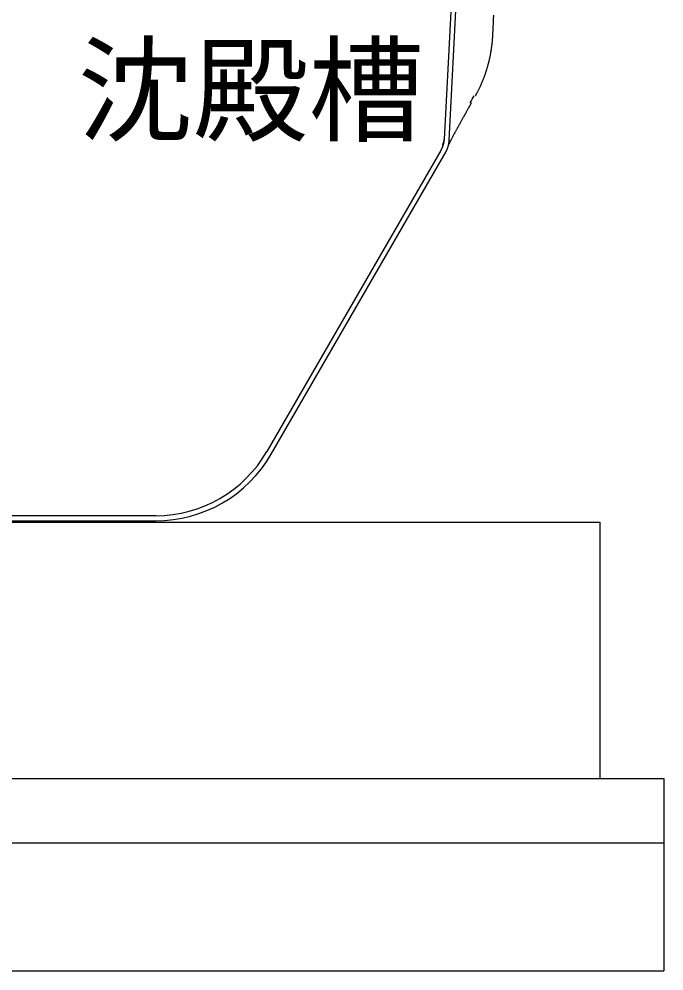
# Model space of a CAD drawing. Units: millimetres, scale not verified. Extents: x -8910 to 8910, y -6308 to 6308.
# Drawn here: x -3426 to -2923, y -3889 to -3146 of the extents above; entities that cross this region are included whole.
import ezdxf
from ezdxf.enums import TextEntityAlignment as Align

# ---------------------------------------------------------------- set-up
doc = ezdxf.new("R2010")
doc.units = ezdxf.units.MM
doc.header["$LTSCALE"] = 30
doc.linetypes.add('CHAIN2', pattern=[12, 9, -1, 1, -1])
doc.layers.add('0-5_空気管', color=3, linetype='Continuous', lineweight=25)
doc.layers.add('0-6_機器', color=2, linetype='Continuous', lineweight=25)
doc.styles.add('ＭＳ ゴシック', font='')
doc.styles.get('ＭＳ ゴシック').set_extended_font_data('MS Gothic')

msp = doc.modelspace()

# ---------------------------------------------------------------- linework, layer by layer
at = {"layer": '0-5_空気管'}
for p, q in [((-3090.56, -3241.19), (-3061.55, -2687.6)), ((-3229.15, -3485.6), (-3093.21, -3250.14))]:
    msp.add_line(p, q, dxfattribs=at)
for points in [[(-3065.35, -2683.6), (-3094.51, -3240.02), (-3094.52, -3240.28), (-3094.53, -3240.39), (-3094.53, -3240.52), (-3094.54, -3240.67), (-3094.55, -3240.84), (-3094.57, -3241.02), (-3094.58, -3241.2), (-3094.6, -3241.39), (-3094.62, -3241.59), (-3094.64, -3241.78), (-3094.67, -3241.98), (-3094.7, -3242.19), (-3094.74, -3242.4), (-3094.78, -3242.62), (-3094.83, -3242.86), (-3094.89, -3243.12), (-3094.96, -3243.39), (-3095.04, -3243.69), (-3095.12, -3244), (-3095.21, -3244.32), (-3095.31, -3244.65), (-3095.41, -3244.98), (-3095.51, -3245.3), (-3095.61, -3245.61), (-3095.71, -3245.9), (-3095.8, -3246.17), (-3095.88, -3246.41), (-3095.97, -3246.64), (-3096.06, -3246.85), (-3096.14, -3247.05), (-3096.23, -3247.24), (-3096.31, -3247.42), (-3096.4, -3247.6), (-3096.49, -3247.77), (-3096.58, -3247.94), (-3096.66, -3248.11), (-3096.75, -3248.26), (-3096.83, -3248.41)], [(-3055.97, -3143.44), (-3056.14, -3146.75), (-3056.3, -3149.75), (-3056.44, -3152.39), (-3056.83, -3159.84), (-3056.86, -3160.38), (-3056.87, -3160.61), (-3056.89, -3160.88), (-3056.9, -3161.19), (-3056.92, -3161.54), (-3056.95, -3161.91), (-3056.97, -3162.3), (-3057, -3162.7), (-3057.03, -3163.1), (-3057.06, -3163.51), (-3057.09, -3163.93), (-3057.14, -3164.36), (-3057.18, -3164.81), (-3057.23, -3165.28), (-3057.29, -3165.78), (-3057.35, -3166.33), (-3057.43, -3166.91), (-3057.51, -3167.55), (-3057.61, -3168.22), (-3057.7, -3168.91), (-3057.8, -3169.62), (-3057.91, -3170.33), (-3058.01, -3171.02), (-3058.12, -3171.69), (-3058.21, -3172.33), (-3058.31, -3172.91), (-3058.4, -3173.45), (-3058.5, -3173.97), (-3058.59, -3174.48)], [(-3058.59, -3174.48), (-3058.69, -3174.98), (-3058.8, -3175.5), (-3058.91, -3176.04), (-3059.04, -3176.61), (-3059.18, -3177.23), (-3059.33, -3177.89), (-3059.49, -3178.57), (-3059.66, -3179.26), (-3059.83, -3179.95), (-3059.99, -3180.63), (-3060.16, -3181.28), (-3060.31, -3181.89), (-3060.46, -3182.46), (-3060.6, -3182.99), (-3060.74, -3183.49), (-3060.88, -3183.98), (-3061.02, -3184.47), (-3061.17, -3184.97), (-3061.34, -3185.49), (-3061.51, -3186.05), (-3061.71, -3186.65), (-3061.92, -3187.28), (-3062.14, -3187.94), (-3062.36, -3188.61), (-3062.59, -3189.28), (-3062.82, -3189.93), (-3063.04, -3190.56), (-3063.25, -3191.15), (-3063.45, -3191.7), (-3063.64, -3192.21), (-3063.82, -3192.7), (-3064, -3193.17), (-3064.19, -3193.64), (-3064.38, -3194.12), (-3064.59, -3194.62), (-3064.82, -3195.16), (-3065.06, -3195.73), (-3065.33, -3196.34), (-3065.61, -3196.97)], [(-3065.61, -3196.97), (-3065.89, -3197.61), (-3066.17, -3198.25), (-3066.46, -3198.88), (-3066.73, -3199.48), (-3066.99, -3200.04), (-3067.24, -3200.56), (-3067.46, -3201.04), (-3067.68, -3201.49), (-3067.88, -3201.9), (-3068.08, -3202.3), (-3068.27, -3202.67), (-3068.45, -3203.03), (-3068.64, -3203.38), (-3068.82, -3203.73), (-3069.01, -3204.07), (-3069.19, -3204.4), (-3069.36, -3204.71), (-3069.52, -3205), (-3069.67, -3205.27), (-3069.79, -3205.5), (-3070.16, -3206.15)], [(-3073.26, -3211.7), (-3073.55, -3212.22), (-3073.67, -3212.43), (-3073.82, -3212.7), (-3073.99, -3212.99), (-3074.17, -3213.32), (-3074.36, -3213.67), (-3074.57, -3214.04), (-3074.78, -3214.42), (-3075.22, -3215.2), (-3075.43, -3215.59), (-3075.66, -3216), (-3075.9, -3216.42), (-3076.15, -3216.87), (-3076.41, -3217.34), (-3076.69, -3217.85), (-3077, -3218.41), (-3077.33, -3219), (-3077.68, -3219.63), (-3078.04, -3220.28), (-3078.41, -3220.94), (-3078.77, -3221.6), (-3079.13, -3222.25), (-3079.48, -3222.88), (-3079.8, -3223.47), (-3080.1, -3224.01), (-3080.38, -3224.51), (-3080.65, -3225), (-3080.91, -3225.46), (-3081.16, -3225.92), (-3081.42, -3226.4), (-3081.69, -3226.89), (-3081.97, -3227.41), (-3082.28, -3227.97), (-3082.61, -3228.56), (-3082.94, -3229.18), (-3083.29, -3229.8), (-3083.62, -3230.42), (-3083.95, -3231.03), (-3084.27, -3231.61)], [(-3084.27, -3231.61), (-3084.57, -3232.16), (-3084.85, -3232.66), (-3085.1, -3233.13), (-3085.34, -3233.57), (-3085.57, -3234), (-3085.8, -3234.42), (-3086.03, -3234.84), (-3086.26, -3235.28), (-3086.51, -3235.74), (-3086.78, -3236.23), (-3087.05, -3236.75), (-3087.34, -3237.28), (-3087.63, -3237.81), (-3087.91, -3238.35), (-3088.19, -3238.86), (-3088.45, -3239.36), (-3088.7, -3239.82), (-3088.93, -3240.25), (-3089.13, -3240.63), (-3089.31, -3240.98), (-3089.49, -3241.3), (-3089.64, -3241.6), (-3089.79, -3241.87), (-3089.92, -3242.13), (-3090.05, -3242.37), (-3090.17, -3242.6), (-3090.28, -3242.82), (-3090.39, -3243.03), (-3090.49, -3243.22), (-3090.58, -3243.4), (-3090.66, -3243.56), (-3090.73, -3243.69), (-3090.92, -3244.07)], [(-3094.42, -3238.39), (-3094.44, -3238.7), (-3094.45, -3238.83), (-3094.45, -3238.99), (-3094.46, -3239.16), (-3094.48, -3239.35), (-3094.49, -3239.54), (-3094.51, -3239.73), (-3094.52, -3239.92), (-3094.54, -3240.1), (-3094.56, -3240.27), (-3094.59, -3240.42), (-3094.61, -3240.56), (-3094.64, -3240.7), (-3094.67, -3240.84), (-3094.7, -3240.98), (-3094.74, -3241.11), (-3094.77, -3241.26), (-3094.81, -3241.42), (-3094.89, -3241.74), (-3094.93, -3241.91), (-3094.96, -3242.07), (-3095.04, -3242.37), (-3095.07, -3242.5), (-3095.1, -3242.61), (-3095.13, -3242.71), (-3095.15, -3242.8), (-3095.18, -3242.88), (-3095.2, -3242.95), (-3095.22, -3243.02), (-3095.24, -3243.09), (-3095.26, -3243.16), (-3095.29, -3243.23), (-3095.38, -3243.52), (-3095.41, -3243.58), (-3095.43, -3243.64), (-3095.45, -3243.7), (-3095.46, -3243.75), (-3095.48, -3243.79), (-3095.49, -3243.83)], [(-3096.83, -3248.41), (-3096.91, -3248.54), (-3096.97, -3248.65), (-3097.16, -3248.98), (-3232.62, -3483.6)], [(-3095.49, -3243.83), (-3095.51, -3243.87), (-3095.57, -3244.03), (-3095.58, -3244.07), (-3095.59, -3244.11), (-3095.61, -3244.15), (-3095.62, -3244.18), (-3095.64, -3244.21), (-3095.65, -3244.25), (-3095.66, -3244.28), (-3095.67, -3244.3), (-3095.68, -3244.33), (-3095.7, -3244.37), (-3095.7, -3244.39), (-3095.71, -3244.41), (-3095.72, -3244.42), (-3095.73, -3244.44), (-3095.74, -3244.46), (-3095.74, -3244.48), (-3095.77, -3244.55), (-3095.78, -3244.57), (-3095.78, -3244.58), (-3095.8, -3244.61), (-3095.81, -3244.64), (-3095.81, -3244.65), (-3095.82, -3244.66), (-3095.82, -3244.67), (-3095.82, -3244.68), (-3095.82, -3244.68), (-3095.83, -3244.68), (-3095.83, -3244.69), (-3095.83, -3244.69), (-3095.83, -3244.7), (-3095.84, -3244.7)], [(-4011.27, -3537.6), (-3319.22, -3537.6)], [(-3319.22, -3533.6), (-4009.5, -3533.6)]]:
    msp.add_lwpolyline(points, dxfattribs=at)
at = {"layer": '0-5_空気管', "linetype": 'CHAIN2'}
for points in [[(-3093.21, -3250.14), (-3093.08, -3249.91), (-3093.03, -3249.82), (-3092.96, -3249.71), (-3092.89, -3249.58), (-3092.81, -3249.43), (-3092.72, -3249.28), (-3092.63, -3249.11), (-3092.54, -3248.94), (-3092.46, -3248.77), (-3092.37, -3248.59), (-3092.28, -3248.41), (-3092.2, -3248.22), (-3092.11, -3248.02), (-3092.03, -3247.81), (-3091.94, -3247.58), (-3091.85, -3247.34), (-3091.76, -3247.07), (-3091.66, -3246.78), (-3091.56, -3246.47), (-3091.46, -3246.15), (-3091.36, -3245.82), (-3091.27, -3245.49), (-3091.18, -3245.17), (-3091.09, -3244.85), (-3091.02, -3244.56), (-3090.95, -3244.28), (-3090.89, -3244.03), (-3090.84, -3243.79), (-3090.8, -3243.57), (-3090.76, -3243.36), (-3090.73, -3243.15), (-3090.7, -3242.95), (-3090.67, -3242.76), (-3090.65, -3242.56), (-3090.64, -3242.37), (-3090.62, -3242.18), (-3090.61, -3242.01), (-3090.6, -3241.84), (-3090.59, -3241.69)], [(-3090.59, -3241.69), (-3090.58, -3241.56), (-3090.56, -3241.19)]]:
    msp.add_lwpolyline(points, dxfattribs=at)
at = {"layer": '0-5_空気管'}
for radius in [100, 104]:
    msp.add_arc((-3319.22, -3433.6), radius, 270, 330, dxfattribs=at)
msp.add_ellipse((-18816.54, 9232.04), major_axis=(-1075.25, -22749.07), ratio=0.8345, start_param=1.031952, end_param=1.032243, dxfattribs=at)
at = {"layer": '0-6_機器'}
for p, q in [((-6063.23, -3538.6), (-2973.19, -3538.6)), ((-2973.19, -3538.6), (-2973.19, -3738.6)), ((-6113.23, -3738.6), (-2923.19, -3738.6)), ((-2923.19, -3738.6), (-2923.19, -3888.6)), ((-6113.23, -3788.6), (-2923.19, -3788.6))]:
    msp.add_line(p, q, dxfattribs=at)
msp.add_lwpolyline([(-6113.23, -3738.6), (-6113.23, -3888.6), (-2923.19, -3888.6)], dxfattribs=at)

# ---------------------------------------------------------------- texts
at = {"layer": '0-5_空気管', "color": 4, "style": 'ＭＳ ゴシック'}
msp.add_text('沈殿槽', height=65.98, dxfattribs=at).set_placement((-3380.15, -3254.5), align=Align.BOTTOM_LEFT)

doc.saveas('drawing.dxf')
